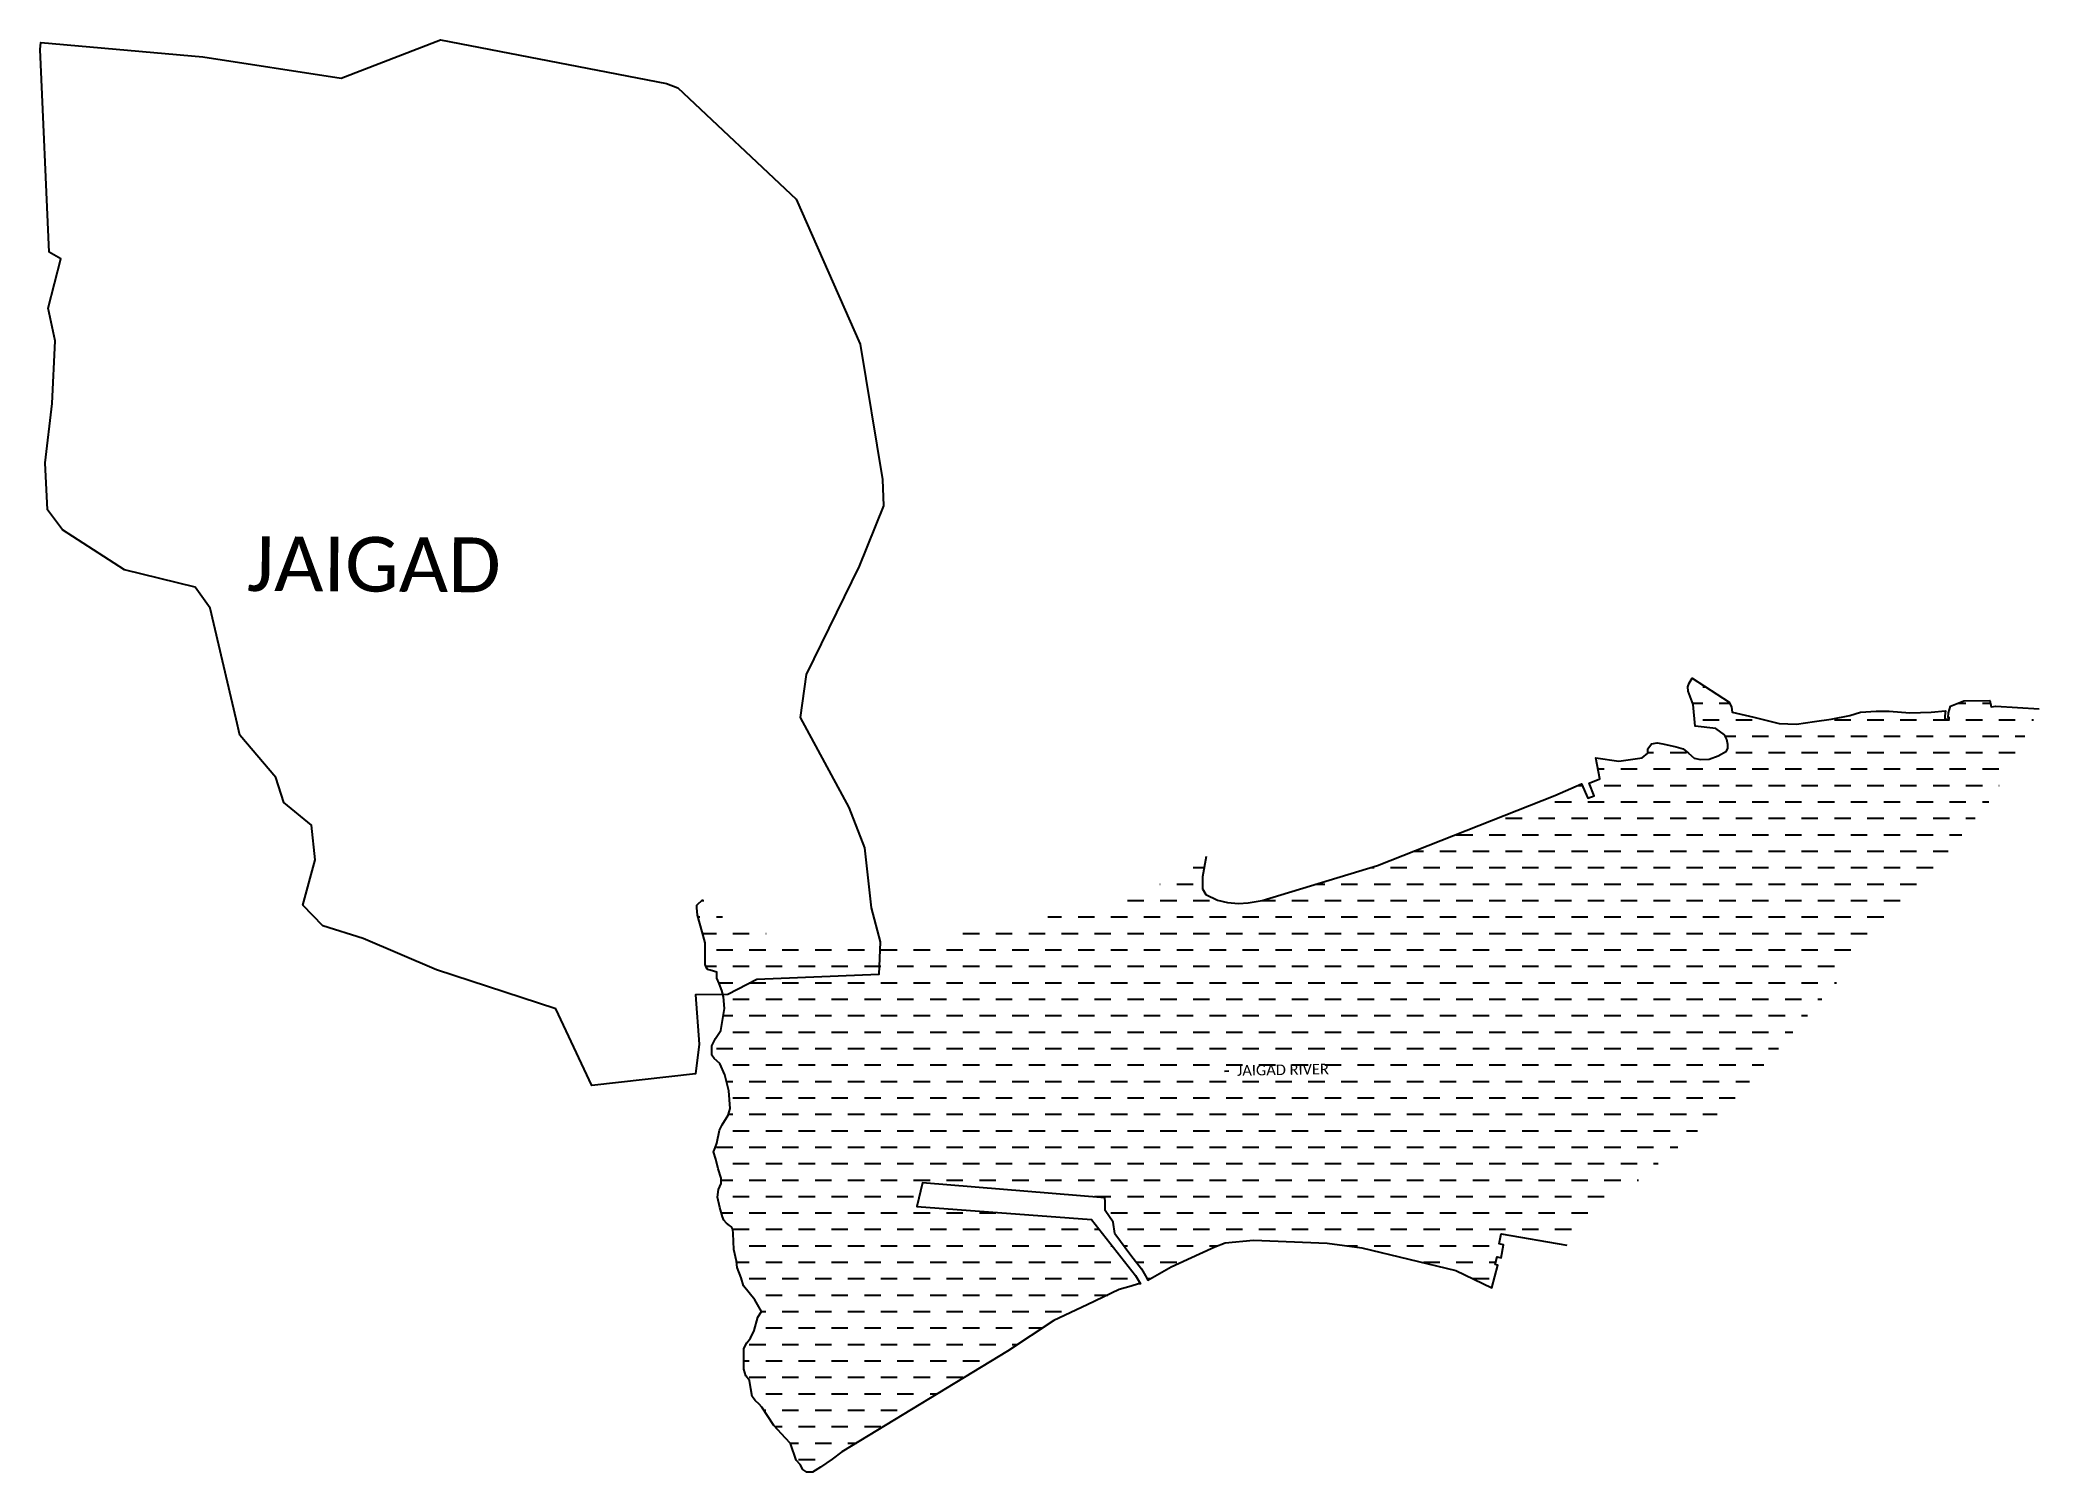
# Model space of a CAD drawing. Header units: metres. Extents: x 309933 to 313733, y 1911664 to 1914386.
import ezdxf

# ---------------------------------------------------------------- set-up
doc = ezdxf.new("R2010")
doc.units = ezdxf.units.M
doc.header["$MEASUREMENT"] = 0
for name, color, linetype in [('ARROW', 7, 'Continuous'), ('RIVER', 4, 'Continuous'), ('RIVER TEXT', 7, 'Continuous'), ('village', 3, 'Continuous'), ('VILLAGE NAME', 250, 'Continuous')]:
    doc.layers.add(name, color=color, linetype=linetype)
doc.styles.get("Standard").update_dxf_attribs({"font": 'simplex.shx'})
doc.dimstyles.get("Standard").update_dxf_attribs({"dimtxt": 0.18, "dimasz": 0.18, "dimexe": 0.18, "dimexo": 0.0625, "dimgap": 0.09, "dimtad": 0, "dimtih": 1, "dimtoh": 1, "dimdec": 4, "dimzin": 0, "dimdsep": 46, "dimtxsty": 'Standard', "dimcen": 0.09, "dimadec": 0, "dimazin": 0, "dimtfac": 1, "dimtdec": 4, "dimtofl": 0, "dimtmove": 0, "dimatfit": 3, "dimfxl": 1, "dimtolj": 1, "dimtzin": 0, "dimarcsym": 0})

msp = doc.modelspace()

# ---------------------------------------------------------------- hatches: boundary and pattern name
at = {"layer": 'RIVER'}
h = msp.add_hatch(dxfattribs=at)
h.set_pattern_fill('DASH', color=256, scale=250)
h.paths.add_polyline_path([(313358.3, 1912606), (313457.2, 1912719.2), (313645.6, 1912947.6), (313732.6, 1913114.3), (313650.4, 1913119.6), (313641.4, 1913118), (313639.2, 1913130.4), (313589.9, 1913129.3), (313564.4, 1913119.5), (313560.3, 1913106.9), (313559.9, 1913097.8), (313562, 1913097.8), (313562, 1913095), (313553.6, 1913095), (313553.6, 1913101), (313554.7, 1913110.5), (313527.9, 1913107.9), (313487.1, 1913106.7), (313447.8, 1913109.7), (313423.3, 1913110.1), (313393.4, 1913108), (313373.1, 1913101.9), (313337.7, 1913095), (313305.7, 1913090.1), (313271.9, 1913085.1), (313238.6, 1913086.5), (313190.7, 1913098.5), (313149.2, 1913108), (313148.1, 1913117.4), (313144, 1913126.8), (313073.6, 1913172.5), (313067.9, 1913163.4), (313064.9, 1913156.1), (313065.9, 1913147.7), (313075.1, 1913122.4), (313079.3, 1913081.5), (313118.6, 1913076.7), (313134.8, 1913064.7), (313139.2, 1913056), (313141.1, 1913046.9), (313141.1, 1913039.7), (313138.4, 1913033.7), (313123, 1913025.3), (313105.4, 1913018.7), (313089.1, 1913017.9), (313077.3, 1913020.8), (313066.6, 1913030.1), (313056.4, 1913038.6), (313043, 1913042.3), (313017.9, 1913048.1), (313006.7, 1913050), (312996.3, 1913048.1), (312989.4, 1913038.6), (312989.4, 1913030.2), (312978.1, 1913021), (312934.1, 1913014.9), (312890.1, 1913021.2), (312897.7, 1912981.4), (312877.6, 1912973.4), (312887.1, 1912949.2), (312875, 1912944.7), (312863.3, 1912971.7), (312812.1, 1912949.6), (312475.2, 1912816.5), (312256.3, 1912749.9), (312229.7, 1912745.8), (312211, 1912744.6), (312190.3, 1912746.4), (312171.1, 1912750.8), (312148.9, 1912761.4), (312142.6, 1912772.5), (312142.6, 1912794.9), (312149.4, 1912831), (312088, 1912790.9), (311946.9, 1912738.8), (311788.9, 1912706.6), (311660, 1912683.6), (311520.4, 1912677.5), (311350.1, 1912677.5), (311244.2, 1912706.6), (311193.1, 1912751.9), (311181.6, 1912741.5), (311181.6, 1912736.2), (311183.1, 1912722.3), (311192, 1912690.8), (311197.2, 1912669.4), (311197.2, 1912634.3), (311197.5, 1912628.4), (311199.3, 1912623.4), (311201.1, 1912620.2), (311202.2, 1912619), (311206.8, 1912617.8), (311219.8, 1912613.6), (311219.8, 1912602.5), (311223.9, 1912592.2), (311229.3, 1912579.3), (311232.6, 1912566.7), (311234.1, 1912544.8), (311227.6, 1912503), (311217.3, 1912488), (311210.4, 1912473.5), (311210.4, 1912456.3), (311214.5, 1912450), (311225.7, 1912440.2), (311235.2, 1912418.8), (311242.4, 1912388), (311245, 1912354.6), (311241, 1912341.8), (311230.1, 1912323.6), (311224.6, 1912313.2), (311219.8, 1912289.1), (311216.8, 1912279.8), (311213.3, 1912272.2), (311217.5, 1912258.6), (311222.4, 1912239.9), (311228.2, 1912222.3), (311228.2, 1912212), (311223, 1912200.8), (311220.9, 1912186.4), (311225.7, 1912166.6), (311230.2, 1912148.7), (311232.8, 1912142.5), (311238.3, 1912136.5), (311243.5, 1912132.6), (311247.6, 1912129.7), (311249.8, 1912124.8), (311251, 1912117), (311252.2, 1912086.9), (311256.9, 1912064.5), (311258.6, 1912052.4), (311265.7, 1912032.7), (311270.6, 1912017.8), (311291.7, 1911991.1), (311304.5, 1911968.8), (311297.4, 1911958.1), (311290.4, 1911932.9), (311283.9, 1911918.2), (311276.5, 1911909), (311271, 1911898.2), (311271, 1911891.6), (311271, 1911859.1), (311274.7, 1911846.4), (311281.9, 1911837.4), (311284.3, 1911821.8), (311286.9, 1911807.2), (311292.5, 1911799.7), (311300, 1911792.9), (311305.2, 1911787.2), (311328.2, 1911752.1), (311349.9, 1911728.1), (311359.9, 1911717.6), (311370.7, 1911686.4), (311378.4, 1911677.5), (311423, 1911677.5), (311438.6, 1911688), (311457.3, 1911701.9), (311771.9, 1911893.6), (311860.3, 1911951.5), (311923.3, 1911981.5), (311984.6, 1912010.4), (312007, 1912016.7), (312021.1, 1912021.1), (312024.7, 1912021.1), (312015.1, 1912037.3), (311931.9, 1912143.5), (311889.3, 1912146.6), (311600.1, 1912168.3), (311610.5, 1912213.5), (311956.8, 1912184.7), (311958, 1912177.8), (311958, 1912160.8), (311973, 1912138.8), (311976.4, 1912116.7), (312006.8, 1912076.1), (312026.8, 1912050), (312034.7, 1912036.4), (312038.7, 1912028.6), (312083.2, 1912053.7), (312137, 1912078.5), (312166.2, 1912091.7), (312186, 1912099.3), (312239.7, 1912104.7), (312379.8, 1912099), (312445.7, 1912090.1), (312624.4, 1912046.7), (312692.4, 1912014.1), (312703.8, 1912056.7), (312698.7, 1912058.1), (312702.5, 1912072.5), (312710.6, 1912071.1), (312714.9, 1912095.8), (312706.7, 1912097.2), (312710.1, 1912116.5), (312835, 1912094.6), (312966.3, 1912214.5), (313144.8, 1912363.6)])
h.paths.add_polyline_path([(312203.5, 1912403.1), (312389.7, 1912406.3), (312388.9, 1912454.8), (312202.6, 1912451.6)], flags=24)

# ---------------------------------------------------------------- linework, layer by layer
at = {"layer": 'RIVER', "color": 4}
for points in [[(312149.9, 1912833.4), (312142.6, 1912794.9), (312142.6, 1912772.5), (312148.9, 1912761.4), (312171.1, 1912750.8), (312190.3, 1912746.4), (312211, 1912744.6), (312229.7, 1912745.8), (312256.3, 1912749.9), (312475.2, 1912816.5), (312812.1, 1912949.6), (312863.3, 1912971.7), (312875, 1912944.7), (312887.1, 1912949.2), (312877.6, 1912973.4), (312897.7, 1912981.4), (312890.1, 1913021.2), (312934.1, 1913014.9), (312978.1, 1913021), (312989.4, 1913030.2), (312989.4, 1913038.6), (312996.3, 1913048.1), (313006.7, 1913050), (313017.9, 1913048.1), (313043, 1913042.3), (313056.4, 1913038.6), (313066.6, 1913030.1), (313077.3, 1913020.8), (313089.1, 1913017.9), (313105.4, 1913018.7), (313123, 1913025.3), (313138.4, 1913033.7), (313141.1, 1913039.7), (313141.1, 1913046.9), (313139.2, 1913056), (313134.8, 1913064.7), (313118.6, 1913076.7), (313079.3, 1913081.5), (313075.1, 1913122.4), (313065.9, 1913147.7), (313064.9, 1913156.1), (313067.9, 1913163.4), (313073.6, 1913172.5), (313144, 1913126.8), (313148.1, 1913117.4), (313149.2, 1913108), (313190.7, 1913098.5), (313238.6, 1913086.5), (313271.9, 1913085.1), (313305.7, 1913090.1), (313337.7, 1913095), (313373.1, 1913101.9), (313393.4, 1913108), (313423.3, 1913110.1), (313447.8, 1913109.7), (313487.1, 1913106.7), (313527.9, 1913107.9), (313554.7, 1913110.5), (313553.6, 1913101), (313553.6, 1913095), (313562, 1913095), (313562, 1913097.8), (313559.9, 1913097.8), (313560.3, 1913106.9), (313564.4, 1913119.5), (313589.9, 1913129.3), (313639.2, 1913130.4), (313641.4, 1913118), (313650.4, 1913119.6), (313732.6, 1913114.3)], [(311976.3, 1912117.2), (311973, 1912138.8), (311958, 1912160.8), (311958, 1912177.8), (311956.8, 1912184.7), (311610.5, 1912213.5), (311600.1, 1912168.3), (311889.3, 1912146.6), (311931.9, 1912143.5), (312015.1, 1912037.3), (312024.7, 1912021.1), (312021.1, 1912021.1), (312007, 1912016.7), (311984.6, 1912010.4), (311923.3, 1911981.5), (311860.3, 1911951.5), (311771.9, 1911893.6), (311457.3, 1911701.9), (311438.6, 1911688), (311416.6, 1911673.2), (311401.3, 1911663.7), (311390.5, 1911663.7), (311383.1, 1911668.7), (311377.8, 1911678.2), (311370.7, 1911686.4), (311359.9, 1911717.6), (311349.9, 1911728.1), (311328.2, 1911752.1), (311305.2, 1911787.2), (311300, 1911792.9), (311292.5, 1911799.7), (311286.9, 1911807.2), (311284.3, 1911821.8), (311281.9, 1911837.4), (311274.7, 1911846.4), (311271, 1911859.1), (311271, 1911891.6), (311271, 1911898.2), (311276.5, 1911909), (311283.9, 1911918.2), (311290.4, 1911932.9), (311297.4, 1911958.1), (311304.5, 1911968.8), (311291.7, 1911991.1), (311270.6, 1912017.8), (311265.7, 1912032.7), (311258.6, 1912052.4), (311256.9, 1912064.5), (311252.2, 1912086.9), (311251, 1912117), (311249.8, 1912124.8), (311247.6, 1912129.7), (311243.5, 1912132.6), (311238.3, 1912136.5), (311232.8, 1912142.5), (311230.2, 1912148.7), (311225.7, 1912166.6), (311220.9, 1912186.4), (311223, 1912200.8), (311228.2, 1912212), (311228.2, 1912222.3), (311222.4, 1912239.9), (311217.5, 1912258.6), (311213.3, 1912272.2), (311216.8, 1912279.8), (311219.8, 1912289.1), (311224.6, 1912313.2), (311230.1, 1912323.6), (311241, 1912341.8), (311245, 1912354.6), (311242.4, 1912388), (311235.2, 1912418.8), (311225.7, 1912440.2), (311214.5, 1912450), (311210.4, 1912456.3), (311210.4, 1912473.5), (311217.3, 1912488), (311227.6, 1912503), (311234.1, 1912544.8), (311232.6, 1912566.7), (311229.3, 1912579.3), (311223.9, 1912592.2), (311219.8, 1912602.5), (311219.8, 1912613.6), (311206.8, 1912617.8), (311202.2, 1912619), (311201.1, 1912620.2), (311199.3, 1912623.4), (311197.5, 1912628.4), (311197.2, 1912634.3), (311197.2, 1912669.4), (311192, 1912690.8), (311183.1, 1912722.3), (311181.6, 1912736.2), (311181.6, 1912741.5), (311193.3, 1912752)], [(311976, 1912117.2), (312006.8, 1912076.1), (312026.8, 1912050), (312034.7, 1912036.4), (312038.7, 1912028.6), (312083.2, 1912053.7), (312137, 1912078.5), (312166.2, 1912091.7), (312186, 1912099.3), (312239.7, 1912104.7), (312379.8, 1912099), (312445.7, 1912090.1), (312624.4, 1912046.7), (312692.4, 1912014.1), (312703.8, 1912056.7), (312698.7, 1912058.1), (312702.5, 1912072.5), (312710.6, 1912071.1), (312714.9, 1912095.8), (312706.7, 1912097.2), (312710.1, 1912116.5), (312835, 1912094.6)]]:
    msp.add_lwpolyline(points, dxfattribs=at)
at = {"layer": 'village', "color": 3}
msp.add_polyline3d([(309950.7, 1913982.7, 0), (309933.3, 1914367.7, 0), (309934.8, 1914381.2, 0), (310242.9, 1914353.7, 0), (310505.7, 1914313.5, 0), (310694.3, 1914385.8, 0), (311124.1, 1914303.2, 0), (311145.4, 1914294.8, 0), (311370.4, 1914083.3, 0), (311492.3, 1913807.3, 0), (311534.7, 1913550.5, 0), (311536.2, 1913500.1, 0), (311490.3, 1913385.4, 0), (311389.5, 1913179.7, 0), (311378.3, 1913097.8, 0), (311470.3, 1912927.1, 0), (311500.6, 1912849.9, 0), (311513, 1912735.9, 0), (311530.1, 1912671.7, 0), (311527.6, 1912609.2, 0), (311295.6, 1912599.8, 0), (311240.9, 1912571.6, 0), (311179.3, 1912570.7, 0), (311186.1, 1912476.9, 0), (311179, 1912420.8, 0), (310982.4, 1912398.6, 0), (310914, 1912543.9, 0), (310686.7, 1912618.4, 0), (310547.3, 1912677.7, 0), (310470.9, 1912702.2, 0), (310433.1, 1912741.5, 0), (310456.4, 1912827.2, 0), (310449.6, 1912893.4, 0), (310396.5, 1912936.1, 0), (310381.4, 1912983.7, 0), (310313.3, 1913064.6, 0), (310306.1, 1913094.8, 0), (310256.6, 1913305.5, 0), (310228.5, 1913345.5, 0), (310093.9, 1913378.4, 0), (309976, 1913454.7, 0), (309947.3, 1913492.6, 0), (309943.2, 1913581.8, 0), (309956.6, 1913694.8, 0), (309962.1, 1913813.8, 0), (309948.7, 1913875.9, 0), (309972.6, 1913969.9, 0), (309950.7, 1913982.7, 0)], close=True, dxfattribs=at)

# ---------------------------------------------------------------- texts
at = {"layer": 'RIVER TEXT', "insert": (312132.6, 1912435.6), "char_height": 20, "attachment_point": 1, "rotation": 0.9867}
msp.add_mtext_dynamic_manual_height_columns('\\pxqc;{\\fCalibri|b0|i0|c0|p34;JAIGAD RIVER }', width=325.832, gutter_width=1, heights=[0], dxfattribs=at)
at = {"layer": 'VILLAGE NAME', "insert": (310327, 1913442.5), "char_height": 104.042, "attachment_point": 1, "rotation": 359.6762}
msp.add_mtext_dynamic_manual_height_columns('{\\fCalibri|b0|i0|c0|p34;JAIGAD}', width=683.842, gutter_width=520.2, heights=[0], dxfattribs=at)

# ---------------------------------------------------------------- leaders
at = {"layer": 'ARROW'}
msp.add_leader([(312184.7, 1912425.9), (312192.5, 1912426)], dimstyle='Standard', override={"dimasz": 3, "dimgap": 0.09, "dimtad": 0}, dxfattribs=at)

doc.saveas('drawing.dxf')
